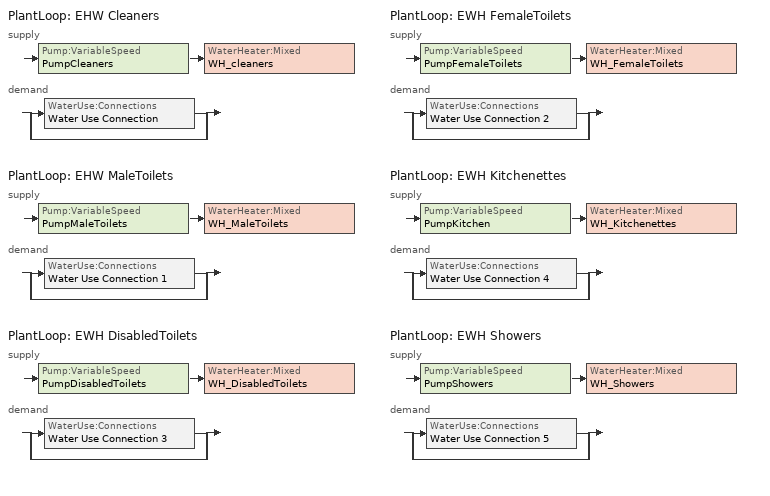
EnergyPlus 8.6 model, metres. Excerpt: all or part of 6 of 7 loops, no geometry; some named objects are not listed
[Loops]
PlantLoop 'EHW Cleaners'
 supply: Pump:VariableSpeed 'PumpCleaners' > WaterHeater:Mixed 'WH_cleaners'
 demand: split
  | WaterUse:Connections 'Water Use Connection'
  | bypass
PlantLoop 'EHW MaleToilets'
 supply: Pump:VariableSpeed 'PumpMaleToilets' > WaterHeater:Mixed 'WH_MaleToilets'
 demand: split
  | WaterUse:Connections 'Water Use Connection 1'
  | bypass
PlantLoop 'EWH DisabledToilets'
 supply: Pump:VariableSpeed 'PumpDisabledToilets' > WaterHeater:Mixed 'WH_DisabledToilets'
 demand: split
  | WaterUse:Connections 'Water Use Connection 3'
  | bypass
PlantLoop 'EWH FemaleToilets'
 supply: Pump:VariableSpeed 'PumpFemaleToilets' > WaterHeater:Mixed 'WH_FemaleToilets'
 demand: split
  | WaterUse:Connections 'Water Use Connection 2'
  | bypass
PlantLoop 'EWH Kitchenettes'
 supply: Pump:VariableSpeed 'PumpKitchen' > WaterHeater:Mixed 'WH_Kitchenettes'
 demand: split
  | WaterUse:Connections 'Water Use Connection 4'
  | bypass
PlantLoop 'EWH Showers'
 supply: Pump:VariableSpeed 'PumpShowers' > WaterHeater:Mixed 'WH_Showers'
 demand: split
  | WaterUse:Connections 'Water Use Connection 5'
  | bypass
[Sizing:Plant]
EHW Cleaners: Heating, 43, 11, NonCoincident, 1, None
EHW MaleToilets; EWH DisabledToilets; EWH FemaleToilets; EWH Kitchenettes; EWH Showers: Heating, 82, 11, NonCoincident, 1, None
[ZoneHVAC:TerminalUnit:VariableRefrigerantFlow]
VRF Zone Terminal 141: Always On Discrete 1, Node 645, Node 646, Autosize, Autosize, Autosize, Autosize, 0, 0, 0, AlwaysOff, DrawThrough, Fan:OnOff, VRF Zone Terminal Fan 143, OutdoorAir:Mixer, VRF Zone Terminal 141 OA Mixer, Coil:Cooling:DX:VariableRefrigerantFlow, VRF Zone Terminal Cooling Coil 143, Coil:Heating:DX:VariableRefrigerantFlow, VRF Zone Terminal Heating Coil 143, 30, 20, 1
VRF Zone Terminal 145: Always On Discrete 1, Node 651, Node 652, Autosize, Autosize, Autosize, Autosize, 0, 0, 0, AlwaysOff, DrawThrough, Fan:OnOff, VRF Zone Terminal Fan 147, OutdoorAir:Mixer, VRF Zone Terminal 145 OA Mixer, Coil:Cooling:DX:VariableRefrigerantFlow, VRF Zone Terminal Cooling Coil 147, Coil:Heating:DX:VariableRefrigerantFlow, VRF Zone Terminal Heating Coil 147, 30, 20, 1
VRF Zone Terminal 144: Always On Discrete 1, Node 653, Node 654, Autosize, Autosize, Autosize, Autosize, 0, 0, 0, AlwaysOff, DrawThrough, Fan:OnOff, VRF Zone Terminal Fan 146, OutdoorAir:Mixer, VRF Zone Terminal 144 OA Mixer, Coil:Cooling:DX:VariableRefrigerantFlow, VRF Zone Terminal Cooling Coil 146, Coil:Heating:DX:VariableRefrigerantFlow, VRF Zone Terminal Heating Coil 146, 30, 20, 1
VRF Zone Terminal 146: Always On Discrete 1, Node 655, Node 656, Autosize, Autosize, Autosize, Autosize, 0, 0, 0, AlwaysOff, DrawThrough, Fan:OnOff, VRF Zone Terminal Fan 148, OutdoorAir:Mixer, VRF Zone Terminal 146 OA Mixer, Coil:Cooling:DX:VariableRefrigerantFlow, VRF Zone Terminal Cooling Coil 148, Coil:Heating:DX:VariableRefrigerantFlow, VRF Zone Terminal Heating Coil 148, 30, 20, 1
VRF Zone Terminal 147: Always On Discrete 1, Node 657, Node 658, Autosize, Autosize, Autosize, Autosize, 0, 0, 0, AlwaysOff, DrawThrough, Fan:OnOff, VRF Zone Terminal Fan 149, OutdoorAir:Mixer, VRF Zone Terminal 147 OA Mixer, Coil:Cooling:DX:VariableRefrigerantFlow, VRF Zone Terminal Cooling Coil 149, Coil:Heating:DX:VariableRefrigerantFlow, VRF Zone Terminal Heating Coil 149, 30, 20, 1
VRF Zone Terminal 148: Always On Discrete 1, Node 659, Node 660, Autosize, Autosize, Autosize, Autosize, 0, 0, 0, AlwaysOff, DrawThrough, Fan:OnOff, VRF Zone Terminal Fan 150, OutdoorAir:Mixer, VRF Zone Terminal 148 OA Mixer, Coil:Cooling:DX:VariableRefrigerantFlow, VRF Zone Terminal Cooling Coil 150, Coil:Heating:DX:VariableRefrigerantFlow, VRF Zone Terminal Heating Coil 150, 30, 20, 1
VRF Zone Terminal 149: Always On Discrete 1, Node 661, Node 662, Autosize, Autosize, Autosize, Autosize, 0, 0, 0, AlwaysOff, DrawThrough, Fan:OnOff, VRF Zone Terminal Fan 151, OutdoorAir:Mixer, VRF Zone Terminal 149 OA Mixer, Coil:Cooling:DX:VariableRefrigerantFlow, VRF Zone Terminal Cooling Coil 151, Coil:Heating:DX:VariableRefrigerantFlow, VRF Zone Terminal Heating Coil 151, 30, 20, 1
VRF Zone Terminal 150: Always On Discrete 1, Node 663, Node 664, Autosize, Autosize, Autosize, Autosize, 0, 0, 0, AlwaysOff, DrawThrough, Fan:OnOff, VRF Zone Terminal Fan 152, OutdoorAir:Mixer, VRF Zone Terminal 150 OA Mixer, Coil:Cooling:DX:VariableRefrigerantFlow, VRF Zone Terminal Cooling Coil 152, Coil:Heating:DX:VariableRefrigerantFlow, VRF Zone Terminal Heating Coil 152, 30, 20, 1
VRF Zone Terminal 151: Always On Discrete 1, Node 665, Node 666, Autosize, Autosize, Autosize, Autosize, 0, 0, 0, AlwaysOff, DrawThrough, Fan:OnOff, VRF Zone Terminal Fan 153, OutdoorAir:Mixer, VRF Zone Terminal 151 OA Mixer, Coil:Cooling:DX:VariableRefrigerantFlow, VRF Zone Terminal Cooling Coil 153, Coil:Heating:DX:VariableRefrigerantFlow, VRF Zone Terminal Heating Coil 153, 30, 20, 1
VRF Zone Terminal 152: Always On Discrete 1, Node 667, Node 668, Autosize, Autosize, Autosize, Autosize, 0, 0, 0, AlwaysOff, DrawThrough, Fan:OnOff, VRF Zone Terminal Fan 154, OutdoorAir:Mixer, VRF Zone Terminal 152 OA Mixer, Coil:Cooling:DX:VariableRefrigerantFlow, VRF Zone Terminal Cooling Coil 154, Coil:Heating:DX:VariableRefrigerantFlow, VRF Zone Terminal Heating Coil 154, 30, 20, 1
VRF Zone Terminal 153: Always On Discrete 1, Node 669, Node 670, Autosize, Autosize, Autosize, Autosize, 0, 0, 0, AlwaysOff, DrawThrough, Fan:OnOff, VRF Zone Terminal Fan 155, OutdoorAir:Mixer, VRF Zone Terminal 153 OA Mixer, Coil:Cooling:DX:VariableRefrigerantFlow, VRF Zone Terminal Cooling Coil 155, Coil:Heating:DX:VariableRefrigerantFlow, VRF Zone Terminal Heating Coil 155, 30, 20, 1
VRF Zone Terminal 154: Always On Discrete 1, Node 671, Node 672, Autosize, Autosize, Autosize, Autosize, 0, 0, 0, AlwaysOff, DrawThrough, Fan:OnOff, VRF Zone Terminal Fan 156, OutdoorAir:Mixer, VRF Zone Terminal 154 OA Mixer, Coil:Cooling:DX:VariableRefrigerantFlow, VRF Zone Terminal Cooling Coil 156, Coil:Heating:DX:VariableRefrigerantFlow, VRF Zone Terminal Heating Coil 156, 30, 20, 1
602: Always On Discrete 1, Node 407, Node 408, Autosize, Autosize, Autosize, Autosize, 0, 0, 0, AlwaysOff, DrawThrough, Fan:OnOff, VRF Zone Terminal Fan 13, OutdoorAir:Mixer, 602 OA Mixer, Coil:Cooling:DX:VariableRefrigerantFlow, VRF Zone Terminal Cooling Coil 13, Coil:Heating:DX:VariableRefrigerantFlow, VRF Zone Terminal Heating Coil 13, 30, 20, 1
603: Always On Discrete 1, Node 409, Node 410, Autosize, Autosize, Autosize, Autosize, 0, 0, 0, Always On Discrete, DrawThrough, Fan:OnOff, VRF Zone Terminal Fan 14, OutdoorAir:Mixer, 603 OA Mixer, Coil:Cooling:DX:VariableRefrigerantFlow, VRF Zone Terminal Cooling Coil 14, Coil:Heating:DX:VariableRefrigerantFlow, VRF Zone Terminal Heating Coil 14, 30, 20, 1
602a: Always On Discrete 1, Node 806, Node 807, Autosize, Autosize, Autosize, Autosize, 0, 0, 0, AlwaysOff, DrawThrough, Fan:OnOff, VRF Zone Terminal Fan 183, OutdoorAir:Mixer, 602a OA Mixer, Coil:Cooling:DX:VariableRefrigerantFlow, VRF Zone Terminal Cooling Coil 183, Coil:Heating:DX:VariableRefrigerantFlow, VRF Zone Terminal Heating Coil 183, 30, 20, 1
601: Always On Discrete 1, Node 405, Node 406, Autosize, Autosize, Autosize, Autosize, 0, 0, 0, Always On Discrete, DrawThrough, Fan:OnOff, VRF Zone Terminal Fan 12, OutdoorAir:Mixer, 601 OA Mixer, Coil:Cooling:DX:VariableRefrigerantFlow, VRF Zone Terminal Cooling Coil 12, Coil:Heating:DX:VariableRefrigerantFlow, VRF Zone Terminal Heating Coil 12, 30, 20, 1
604a: Always On Discrete 1, Node 792, Node 793, Autosize, Autosize, Autosize, Autosize, 0, 0, 0, AlwaysOff, DrawThrough, Fan:OnOff, VRF Zone Terminal Fan 176, OutdoorAir:Mixer, 604a OA Mixer, Coil:Cooling:DX:VariableRefrigerantFlow, VRF Zone Terminal Cooling Coil 176, Coil:Heating:DX:VariableRefrigerantFlow, VRF Zone Terminal Heating Coil 176, 30, 20, 1
604: Always On Discrete 1, Node 403, Node 404, Autosize, Autosize, Autosize, Autosize, 0, 0, 0, AlwaysOff, DrawThrough, Fan:OnOff, VRF Zone Terminal Fan 11, OutdoorAir:Mixer, 604 OA Mixer, Coil:Cooling:DX:VariableRefrigerantFlow, VRF Zone Terminal Cooling Coil 11, Coil:Heating:DX:VariableRefrigerantFlow, VRF Zone Terminal Heating Coil 11, 30, 20, 1
605: Always On Discrete 1, Node 401, Node 402, Autosize, Autosize, Autosize, Autosize, 0, 0, 0, AlwaysOff, DrawThrough, Fan:OnOff, VRF Zone Terminal Fan 10, OutdoorAir:Mixer, 605 OA Mixer, Coil:Cooling:DX:VariableRefrigerantFlow, VRF Zone Terminal Cooling Coil 10, Coil:Heating:DX:VariableRefrigerantFlow, VRF Zone Terminal Heating Coil 10, 30, 20, 1
612a: Always On Discrete 1, Node 810, Node 811, Autosize, Autosize, Autosize, Autosize, 0, 0, 0, AlwaysOff, DrawThrough, Fan:OnOff, VRF Zone Terminal Fan 185, OutdoorAir:Mixer, 612a OA Mixer, Coil:Cooling:DX:VariableRefrigerantFlow, VRF Zone Terminal Cooling Coil 185, Coil:Heating:DX:VariableRefrigerantFlow, VRF Zone Terminal Heating Coil 185, 30, 20, 1
606: Always On Discrete 1, Node 399, Node 400, Autosize, Autosize, Autosize, Autosize, 0, 0, 0, AlwaysOff, DrawThrough, Fan:OnOff, VRF Zone Terminal Fan 9, OutdoorAir:Mixer, 606 OA Mixer, Coil:Cooling:DX:VariableRefrigerantFlow, VRF Zone Terminal Cooling Coil 9, Coil:Heating:DX:VariableRefrigerantFlow, VRF Zone Terminal Heating Coil 9, 30, 20, 1
621a 1: Always On Discrete 1, Node 286, Node 287, Autosize, Autosize, Autosize, Autosize, 0, 0, 0, AlwaysOff, DrawThrough, Fan:OnOff, VRF Zone Terminal Fan 225, OutdoorAir:Mixer, 621a 1 OA Mixer, Coil:Cooling:DX:VariableRefrigerantFlow, VRF Zone Terminal Cooling Coil 225, Coil:Heating:DX:VariableRefrigerantFlow, VRF Zone Terminal Heating Coil 225, 30, 20, 1
621a 2: Always On Discrete 1, Node 413, Node 414, Autosize, Autosize, Autosize, Autosize, 0, 0, 0, AlwaysOff, DrawThrough, Fan:OnOff, VRF Zone Terminal Fan 226, OutdoorAir:Mixer, 621a 2 OA Mixer, Coil:Cooling:DX:VariableRefrigerantFlow, VRF Zone Terminal Cooling Coil 226, Coil:Heating:DX:VariableRefrigerantFlow, VRF Zone Terminal Heating Coil 226, 30, 20, 1
607: Always On Discrete 1, Node 393, Node 394, Autosize, Autosize, Autosize, Autosize, 0, 0, 0, AlwaysOff, DrawThrough, Fan:OnOff, VRF Zone Terminal Fan 6, OutdoorAir:Mixer, 607 OA Mixer, Coil:Cooling:DX:VariableRefrigerantFlow, VRF Zone Terminal Cooling Coil 6, Coil:Heating:DX:VariableRefrigerantFlow, VRF Zone Terminal Heating Coil 6, 30, 20, 1
617a: Always On Discrete 1, Node 812, Node 813, Autosize, Autosize, Autosize, Autosize, 0, 0, 0, AlwaysOff, DrawThrough, Fan:OnOff, VRF Zone Terminal Fan 186, OutdoorAir:Mixer, 617a OA Mixer, Coil:Cooling:DX:VariableRefrigerantFlow, VRF Zone Terminal Cooling Coil 186, Coil:Heating:DX:VariableRefrigerantFlow, VRF Zone Terminal Heating Coil 186, 30, 20, 1
608: Always On Discrete 1, Node 391, Node 392, Autosize, Autosize, Autosize, Autosize, 0, 0, 0, AlwaysOff, DrawThrough, Fan:OnOff, VRF Zone Terminal Fan 5, OutdoorAir:Mixer, 608 OA Mixer, Coil:Cooling:DX:VariableRefrigerantFlow, VRF Zone Terminal Cooling Coil 5, Coil:Heating:DX:VariableRefrigerantFlow, VRF Zone Terminal Heating Coil 5, 30, 20, 1
609: Always On Discrete 1, Node 389, Node 390, Autosize, Autosize, Autosize, Autosize, 0, 0, 0, AlwaysOff, DrawThrough, Fan:OnOff, VRF Zone Terminal Fan 4, OutdoorAir:Mixer, 609 OA Mixer, Coil:Cooling:DX:VariableRefrigerantFlow, VRF Zone Terminal Cooling Coil 4, Coil:Heating:DX:VariableRefrigerantFlow, VRF Zone Terminal Heating Coil 4, 30, 20, 1
620a: Always On Discrete 1, Node 814, Node 815, Autosize, Autosize, Autosize, Autosize, 0, 0, 0, AlwaysOff, DrawThrough, Fan:OnOff, VRF Zone Terminal Fan 187, OutdoorAir:Mixer, 620a OA Mixer, Coil:Cooling:DX:VariableRefrigerantFlow, VRF Zone Terminal Cooling Coil 187, Coil:Heating:DX:VariableRefrigerantFlow, VRF Zone Terminal Heating Coil 187, 30, 20, 1
621a: Always On Discrete 1, Node 816, Node 817, Autosize, Autosize, Autosize, Autosize, 0, 0, 0, AlwaysOff, DrawThrough, Fan:OnOff, VRF Zone Terminal Fan 188, OutdoorAir:Mixer, 621a OA Mixer, Coil:Cooling:DX:VariableRefrigerantFlow, VRF Zone Terminal Cooling Coil 188, Coil:Heating:DX:VariableRefrigerantFlow, VRF Zone Terminal Heating Coil 188, 30, 20, 1
611: Always On Discrete 1, Node 381, Node 388, Autosize, Autosize, Autosize, Autosize, 0, 0, 0, AlwaysOff, DrawThrough, Fan:OnOff, VRF Zone Terminal Fan 3, OutdoorAir:Mixer, 611 OA Mixer, Coil:Cooling:DX:VariableRefrigerantFlow, VRF Zone Terminal Cooling Coil 3, Coil:Heating:DX:VariableRefrigerantFlow, VRF Zone Terminal Heating Coil 3, 30, 20, 1
VRF Zone Terminal 159: Always On Discrete 1, Node 735, Node 736, Autosize, Autosize, Autosize, Autosize, 0, 0, 0, AlwaysOff, DrawThrough, Fan:OnOff, VRF Zone Terminal Fan 166, OutdoorAir:Mixer, VRF Zone Terminal 159 OA Mixer, Coil:Cooling:DX:VariableRefrigerantFlow, VRF Zone Terminal Cooling Coil 166, Coil:Heating:DX:VariableRefrigerantFlow, VRF Zone Terminal Heating Coil 166, 30, 20, 1
VRF Zone Terminal 160: Always On Discrete 1, Node 737, Node 738, Autosize, Autosize, Autosize, Autosize, 0, 0, 0, AlwaysOff, DrawThrough, Fan:OnOff, VRF Zone Terminal Fan 167, OutdoorAir:Mixer, VRF Zone Terminal 160 OA Mixer, Coil:Cooling:DX:VariableRefrigerantFlow, VRF Zone Terminal Cooling Coil 167, Coil:Heating:DX:VariableRefrigerantFlow, VRF Zone Terminal Heating Coil 167, 30, 20, 1
VRF Zone Terminal 161: Always On Discrete 1, Node 739, Node 740, Autosize, Autosize, Autosize, Autosize, 0, 0, 0, AlwaysOff, DrawThrough, Fan:OnOff, VRF Zone Terminal Fan 168, OutdoorAir:Mixer, VRF Zone Terminal 161 OA Mixer, Coil:Cooling:DX:VariableRefrigerantFlow, VRF Zone Terminal Cooling Coil 168, Coil:Heating:DX:VariableRefrigerantFlow, VRF Zone Terminal Heating Coil 168, 30, 20, 1
VRF Zone Terminal 162: Always On Discrete 1, Node 741, Node 742, Autosize, Autosize, Autosize, Autosize, 0, 0, 0, AlwaysOff, DrawThrough, Fan:OnOff, VRF Zone Terminal Fan 169, OutdoorAir:Mixer, VRF Zone Terminal 162 OA Mixer, Coil:Cooling:DX:VariableRefrigerantFlow, VRF Zone Terminal Cooling Coil 169, Coil:Heating:DX:VariableRefrigerantFlow, VRF Zone Terminal Heating Coil 169, 30, 20, 1
VRF Zone Terminal 101: Always On Discrete 1, Node 565, Node 566, Autosize, Autosize, Autosize, Autosize, 0, 0, 0, AlwaysOff, DrawThrough, Fan:OnOff, VRF Zone Terminal Fan 103, OutdoorAir:Mixer, VRF Zone Terminal 101 OA Mixer, Coil:Cooling:DX:VariableRefrigerantFlow, VRF Zone Terminal Cooling Coil 103, Coil:Heating:DX:VariableRefrigerantFlow, VRF Zone Terminal Heating Coil 103, 30, 20, 1
VRF Zone Terminal 100: Always On Discrete 1, Node 563, Node 564, Autosize, Autosize, Autosize, Autosize, 0, 0, 0, AlwaysOff, DrawThrough, Fan:OnOff, VRF Zone Terminal Fan 102, OutdoorAir:Mixer, VRF Zone Terminal 100 OA Mixer, Coil:Cooling:DX:VariableRefrigerantFlow, VRF Zone Terminal Cooling Coil 102, Coil:Heating:DX:VariableRefrigerantFlow, VRF Zone Terminal Heating Coil 102, 30, 20, 1
VRF Zone Terminal 99: Always On Discrete 1, Node 561, Node 562, Autosize, Autosize, Autosize, Autosize, 0, 0, 0, AlwaysOff, DrawThrough, Fan:OnOff, VRF Zone Terminal Fan 101, OutdoorAir:Mixer, VRF Zone Terminal 99 OA Mixer, Coil:Cooling:DX:VariableRefrigerantFlow, VRF Zone Terminal Cooling Coil 101, Coil:Heating:DX:VariableRefrigerantFlow, VRF Zone Terminal Heating Coil 101, 30, 20, 1
VRF Zone Terminal 80: Always On Discrete 1, Node 557, Node 558, Autosize, Autosize, Autosize, Autosize, 0, 0, 0, Always On Discrete, DrawThrough, Fan:OnOff, VRF Zone Terminal Fan 82, OutdoorAir:Mixer, VRF Zone Terminal 80 OA Mixer, Coil:Cooling:DX:VariableRefrigerantFlow, VRF Zone Terminal Cooling Coil 82, Coil:Heating:DX:VariableRefrigerantFlow, VRF Zone Terminal Heating Coil 82, 30, 20, 1
VRF Zone Terminal 102: Always On Discrete 1, Node 567, Node 568, Autosize, Autosize, Autosize, Autosize, 0, 0, 0, AlwaysOff, DrawThrough, Fan:OnOff, VRF Zone Terminal Fan 104, OutdoorAir:Mixer, VRF Zone Terminal 102 OA Mixer, Coil:Cooling:DX:VariableRefrigerantFlow, VRF Zone Terminal Cooling Coil 104, Coil:Heating:DX:VariableRefrigerantFlow, VRF Zone Terminal Heating Coil 104, 30, 20, 1
VRF Zone Terminal 103: Always On Discrete 1, Node 569, Node 570, Autosize, Autosize, Autosize, Autosize, 0, 0, 0, AlwaysOff, DrawThrough, Fan:OnOff, VRF Zone Terminal Fan 105, OutdoorAir:Mixer, VRF Zone Terminal 103 OA Mixer, Coil:Cooling:DX:VariableRefrigerantFlow, VRF Zone Terminal Cooling Coil 105, Coil:Heating:DX:VariableRefrigerantFlow, VRF Zone Terminal Heating Coil 105, 30, 20, 1
VRF Zone Terminal 98: Always On Discrete 1, Node 559, Node 560, Autosize, Autosize, Autosize, Autosize, 0, 0, 0, AlwaysOff, DrawThrough, Fan:OnOff, VRF Zone Terminal Fan 100, OutdoorAir:Mixer, VRF Zone Terminal 98 OA Mixer, Coil:Cooling:DX:VariableRefrigerantFlow, VRF Zone Terminal Cooling Coil 100, Coil:Heating:DX:VariableRefrigerantFlow, VRF Zone Terminal Heating Coil 100, 30, 20, 1
VRF Zone Terminal 96: Always On Discrete 1, Node 553, Node 554, Autosize, Autosize, Autosize, Autosize, 0, 0, 0, AlwaysOff, DrawThrough, Fan:OnOff, VRF Zone Terminal Fan 98, OutdoorAir:Mixer, VRF Zone Terminal 96 OA Mixer, Coil:Cooling:DX:VariableRefrigerantFlow, VRF Zone Terminal Cooling Coil 98, Coil:Heating:DX:VariableRefrigerantFlow, VRF Zone Terminal Heating Coil 98, 30, 20, 1
VRF Zone Terminal 92: Always On Discrete 1, Node 545, Node 546, Autosize, Autosize, Autosize, Autosize, 0, 0, 0, AlwaysOff, DrawThrough, Fan:OnOff, VRF Zone Terminal Fan 94, OutdoorAir:Mixer, VRF Zone Terminal 92 OA Mixer, Coil:Cooling:DX:VariableRefrigerantFlow, VRF Zone Terminal Cooling Coil 94, Coil:Heating:DX:VariableRefrigerantFlow, VRF Zone Terminal Heating Coil 94, 30, 20, 1
VRF Zone Terminal 93: Always On Discrete 1, Node 547, Node 548, Autosize, Autosize, Autosize, Autosize, 0, 0, 0, Always On Discrete, DrawThrough, Fan:OnOff, VRF Zone Terminal Fan 95, OutdoorAir:Mixer, VRF Zone Terminal 93 OA Mixer, Coil:Cooling:DX:VariableRefrigerantFlow, VRF Zone Terminal Cooling Coil 95, Coil:Heating:DX:VariableRefrigerantFlow, VRF Zone Terminal Heating Coil 95, 30, 20, 1
VRF Zone Terminal 94: Always On Discrete 1, Node 549, Node 550, Autosize, Autosize, Autosize, Autosize, 0, 0, 0, AlwaysOff, DrawThrough, Fan:OnOff, VRF Zone Terminal Fan 96, OutdoorAir:Mixer, VRF Zone Terminal 94 OA Mixer, Coil:Cooling:DX:VariableRefrigerantFlow, VRF Zone Terminal Cooling Coil 96, Coil:Heating:DX:VariableRefrigerantFlow, VRF Zone Terminal Heating Coil 96, 30, 20, 1
AHUG01: Always On Discrete 1, Node 551, Node 552, Autosize, Autosize, Autosize, Autosize, 0, 0, 0, AlwaysOff, DrawThrough, Fan:OnOff, VRF Zone Terminal Fan 97, OutdoorAir:Mixer, AHUG01 OA Mixer, Coil:Cooling:DX:VariableRefrigerantFlow, VRF Zone Terminal Cooling Coil 97, Coil:Heating:DX:VariableRefrigerantFlow, VRF Zone Terminal Heating Coil 97, 30, 20, 1
VRF Zone Terminal 158: Always On Discrete 1, Node 689, Node 690, Autosize, Autosize, Autosize, Autosize, 0, 0, 0, AlwaysOff, DrawThrough, Fan:OnOff, VRF Zone Terminal Fan 163, OutdoorAir:Mixer, VRF Zone Terminal 158 OA Mixer, Coil:Cooling:DX:VariableRefrigerantFlow, VRF Zone Terminal Cooling Coil 163, Coil:Heating:DX:VariableRefrigerantFlow, VRF Zone Terminal Heating Coil 163, 30, 20, 1
VRF Zone Terminal 195: Always On Discrete 1, Node 520, Node 521, Autosize, Autosize, Autosize, Autosize, 0, 0, 0, AlwaysOff, DrawThrough, Fan:OnOff, VRF Zone Terminal Fan 210, OutdoorAir:Mixer, VRF Zone Terminal 195 OA Mixer, Coil:Cooling:DX:VariableRefrigerantFlow, VRF Zone Terminal Cooling Coil 210, Coil:Heating:DX:VariableRefrigerantFlow, VRF Zone Terminal Heating Coil 210, 30, 20, 1
VRF Zone Terminal 196: Always On Discrete 1, Node 522, Node 695, Autosize, Autosize, Autosize, Autosize, 0, 0, 0, AlwaysOff, DrawThrough, Fan:OnOff, VRF Zone Terminal Fan 211, OutdoorAir:Mixer, VRF Zone Terminal 196 OA Mixer, Coil:Cooling:DX:VariableRefrigerantFlow, VRF Zone Terminal Cooling Coil 211, Coil:Heating:DX:VariableRefrigerantFlow, VRF Zone Terminal Heating Coil 211, 30, 20, 1
VRF Zone Terminal 199: Always On Discrete 1, Node 712, Node 713, Autosize, Autosize, Autosize, Autosize, 0, 0, 0, AlwaysOff, DrawThrough, Fan:OnOff, VRF Zone Terminal Fan 219, OutdoorAir:Mixer, VRF Zone Terminal 199 OA Mixer, Coil:Cooling:DX:VariableRefrigerantFlow, VRF Zone Terminal Cooling Coil 219, Coil:Heating:DX:VariableRefrigerantFlow, VRF Zone Terminal Heating Coil 219, 30, 20, 1
VRF Zone Terminal 82: Always On Discrete 1, Node 525, Node 526, Autosize, Autosize, Autosize, Autosize, 0, 0, 0, Always On Discrete, DrawThrough, Fan:OnOff, VRF Zone Terminal Fan 84, OutdoorAir:Mixer, VRF Zone Terminal 82 OA Mixer, Coil:Cooling:DX:VariableRefrigerantFlow, VRF Zone Terminal Cooling Coil 84, Coil:Heating:DX:VariableRefrigerantFlow, VRF Zone Terminal Heating Coil 84, 30, 20, 1
VRF Zone Terminal 83: Always On Discrete 1, Node 527, Node 528, Autosize, Autosize, Autosize, Autosize, 0, 0, 0, AlwaysOff, DrawThrough, Fan:OnOff, VRF Zone Terminal Fan 85, OutdoorAir:Mixer, VRF Zone Terminal 83 OA Mixer, Coil:Cooling:DX:VariableRefrigerantFlow, VRF Zone Terminal Cooling Coil 85, Coil:Heating:DX:VariableRefrigerantFlow, VRF Zone Terminal Heating Coil 85, 30, 20, 1
VRF Zone Terminal 84: Always On Discrete 1, Node 529, Node 530, Autosize, Autosize, Autosize, Autosize, 0, 0, 0, Always On Discrete, DrawThrough, Fan:OnOff, VRF Zone Terminal Fan 86, OutdoorAir:Mixer, VRF Zone Terminal 84 OA Mixer, Coil:Cooling:DX:VariableRefrigerantFlow, VRF Zone Terminal Cooling Coil 86, Coil:Heating:DX:VariableRefrigerantFlow, VRF Zone Terminal Heating Coil 86, 30, 20, 1
VRF Zone Terminal 85: Always On Discrete 1, Node 531, Node 532, Autosize, Autosize, Autosize, Autosize, 0, 0, 0, AlwaysOff, DrawThrough, Fan:OnOff, VRF Zone Terminal Fan 87, OutdoorAir:Mixer, VRF Zone Terminal 85 OA Mixer, Coil:Cooling:DX:VariableRefrigerantFlow, VRF Zone Terminal Cooling Coil 87, Coil:Heating:DX:VariableRefrigerantFlow, VRF Zone Terminal Heating Coil 87, 30, 20, 1
VRF Zone Terminal 86: Always On Discrete 1, Node 533, Node 534, Autosize, Autosize, Autosize, Autosize, 0, 0, 0, AlwaysOff, DrawThrough, Fan:OnOff, VRF Zone Terminal Fan 88, OutdoorAir:Mixer, VRF Zone Terminal 86 OA Mixer, Coil:Cooling:DX:VariableRefrigerantFlow, VRF Zone Terminal Cooling Coil 88, Coil:Heating:DX:VariableRefrigerantFlow, VRF Zone Terminal Heating Coil 88, 30, 20, 1
VRF Zone Terminal 87: Always On Discrete 1, Node 535, Node 536, Autosize, Autosize, Autosize, Autosize, 0, 0, 0, AlwaysOff, DrawThrough, Fan:OnOff, VRF Zone Terminal Fan 89, OutdoorAir:Mixer, VRF Zone Terminal 87 OA Mixer, Coil:Cooling:DX:VariableRefrigerantFlow, VRF Zone Terminal Cooling Coil 89, Coil:Heating:DX:VariableRefrigerantFlow, VRF Zone Terminal Heating Coil 89, 30, 20, 1
VRF Zone Terminal 88: Always On Discrete 1, Node 537, Node 538, Autosize, Autosize, Autosize, Autosize, 0, 0, 0, AlwaysOff, DrawThrough, Fan:OnOff, VRF Zone Terminal Fan 90, OutdoorAir:Mixer, VRF Zone Terminal 88 OA Mixer, Coil:Cooling:DX:VariableRefrigerantFlow, VRF Zone Terminal Cooling Coil 90, Coil:Heating:DX:VariableRefrigerantFlow, VRF Zone Terminal Heating Coil 90, 30, 20, 1
VRF Zone Terminal 81: Always On Discrete 1, Node 523, Node 524, Autosize, Autosize, Autosize, Autosize, 0, 0, 0, AlwaysOff, DrawThrough, Fan:OnOff, VRF Zone Terminal Fan 83, OutdoorAir:Mixer, VRF Zone Terminal 81 OA Mixer, Coil:Cooling:DX:VariableRefrigerantFlow, VRF Zone Terminal Cooling Coil 83, Coil:Heating:DX:VariableRefrigerantFlow, VRF Zone Terminal Heating Coil 83, 30, 20, 1
VRF Zone Terminal 155: Always On Discrete 1, Node 260, Node 261, Autosize, Autosize, Autosize, Autosize, 0, 0, 0, AlwaysOff, DrawThrough, Fan:OnOff, VRF Zone Terminal Fan 157, OutdoorAir:Mixer, VRF Zone Terminal 155 OA Mixer, Coil:Cooling:DX:VariableRefrigerantFlow, VRF Zone Terminal Cooling Coil 157, Coil:Heating:DX:VariableRefrigerantFlow, VRF Zone Terminal Heating Coil 157, 30, 20, 1
VRF Zone Terminal 156: Always On Discrete 1, Node 677, Node 678, Autosize, Autosize, Autosize, Autosize, 0, 0, 0, AlwaysOff, DrawThrough, Fan:OnOff, VRF Zone Terminal Fan 158, OutdoorAir:Mixer, VRF Zone Terminal 156 OA Mixer, Coil:Cooling:DX:VariableRefrigerantFlow, VRF Zone Terminal Cooling Coil 158, Coil:Heating:DX:VariableRefrigerantFlow, VRF Zone Terminal Heating Coil 158, 30, 20, 1
VRF Zone Terminal 157: Always On Discrete 1, Node 679, Node 680, Autosize, Autosize, Autosize, Autosize, 0, 0, 0, AlwaysOff, DrawThrough, Fan:OnOff, VRF Zone Terminal Fan 159, OutdoorAir:Mixer, VRF Zone Terminal 157 OA Mixer, Coil:Cooling:DX:VariableRefrigerantFlow, VRF Zone Terminal Cooling Coil 159, Coil:Heating:DX:VariableRefrigerantFlow, VRF Zone Terminal Heating Coil 159, 30, 20, 1
ACG01(overdoorheater): Always On Discrete 1, Node 681, Node 682, Autosize, Autosize, Autosize, Autosize, 0, 0, 0, AlwaysOff, DrawThrough, Fan:OnOff, VRF Zone Terminal Fan 160, OutdoorAir:Mixer, ACG01(overdoorheater) OA Mixer, Coil:Cooling:DX:VariableRefrigerantFlow, VRF Zone Terminal Cooling Coil 160, Coil:Heating:DX:VariableRefrigerantFlow, VRF Zone Terminal Heating Coil 160, 30, 20, 1
B04: Always On Discrete 1, Node 599, Node 600, Autosize, Autosize, Autosize, Autosize, 0, 0, 0, AlwaysOff, DrawThrough, Fan:OnOff, VRF Zone Terminal Fan 120, OutdoorAir:Mixer, B04 OA Mixer, Coil:Cooling:DX:VariableRefrigerantFlow, VRF Zone Terminal Cooling Coil 120, Coil:Heating:DX:VariableRefrigerantFlow, VRF Zone Terminal Heating Coil 120, 30, 20, 1
B03b: Always On Discrete 1, Node 595, Node 596, Autosize, Autosize, Autosize, Autosize, 0, 0, 0, AlwaysOff, DrawThrough, Fan:OnOff, VRF Zone Terminal Fan 118, OutdoorAir:Mixer, B03b OA Mixer, Coil:Cooling:DX:VariableRefrigerantFlow, VRF Zone Terminal Cooling Coil 118, Coil:Heating:DX:VariableRefrigerantFlow, VRF Zone Terminal Heating Coil 118, 30, 20, 1
B03a: Always On Discrete 1, Node 593, Node 594, Autosize, Autosize, Autosize, Autosize, 0, 0, 0, AlwaysOff, DrawThrough, Fan:OnOff, VRF Zone Terminal Fan 117, OutdoorAir:Mixer, B03a OA Mixer, Coil:Cooling:DX:VariableRefrigerantFlow, VRF Zone Terminal Cooling Coil 117, Coil:Heating:DX:VariableRefrigerantFlow, VRF Zone Terminal Heating Coil 117, 30, 20, 1
B02: Always On Discrete 1, Node 597, Node 598, Autosize, Autosize, Autosize, Autosize, 0, 0, 0, AlwaysOff, DrawThrough, Fan:OnOff, VRF Zone Terminal Fan 119, OutdoorAir:Mixer, B02 OA Mixer, Coil:Cooling:DX:VariableRefrigerantFlow, VRF Zone Terminal Cooling Coil 119, Coil:Heating:DX:VariableRefrigerantFlow, VRF Zone Terminal Heating Coil 119, 30, 20, 1
B01: Always On Discrete 1, Node 591, Node 592, Autosize, Autosize, Autosize, Autosize, 0, 0, 0, AlwaysOff, DrawThrough, Fan:OnOff, VRF Zone Terminal Fan 116, OutdoorAir:Mixer, B01 OA Mixer, Coil:Cooling:DX:VariableRefrigerantFlow, VRF Zone Terminal Cooling Coil 116, Coil:Heating:DX:VariableRefrigerantFlow, VRF Zone Terminal Heating Coil 116, 30, 20, 1
AHUB01: Always On Discrete 1, Node 687, Node 688, Autosize, Autosize, Autosize, Autosize, Autosize, Autosize, Autosize, AlwaysOff, DrawThrough, Fan:OnOff, VRF Zone Terminal Fan 162, OutdoorAir:Mixer, AHUB01 OA Mixer, Coil:Cooling:DX:VariableRefrigerantFlow, VRF Zone Terminal Cooling Coil 162, Coil:Heating:DX:VariableRefrigerantFlow, VRF Zone Terminal Heating Coil 162, 30, 20, 1
VRF Zone Terminal 113: Always On Discrete 1, Node 589, Node 590, Autosize, Autosize, Autosize, Autosize, 0, 0, 0, AlwaysOff, DrawThrough, Fan:OnOff, VRF Zone Terminal Fan 115, OutdoorAir:Mixer, VRF Zone Terminal 113 OA Mixer, Coil:Cooling:DX:VariableRefrigerantFlow, VRF Zone Terminal Cooling Coil 115, Coil:Heating:DX:VariableRefrigerantFlow, VRF Zone Terminal Heating Coil 115, 30, 20, 1
AHUB03: Always On Discrete 1, Node 685, Node 686, Autosize, Autosize, Autosize, Autosize, Autosize, Autosize, Autosize, AlwaysOff, DrawThrough, Fan:OnOff, VRF Zone Terminal Fan 161, OutdoorAir:Mixer, AHUB03 OA Mixer, Coil:Cooling:DX:VariableRefrigerantFlow, VRF Zone Terminal Cooling Coil 161, Coil:Heating:DX:VariableRefrigerantFlow, VRF Zone Terminal Heating Coil 161, 30, 20, 1
B06a: Always On Discrete 1, Node 587, Node 588, Autosize, Autosize, Autosize, Autosize, 0, 0, 0, AlwaysOff, DrawThrough, Fan:OnOff, VRF Zone Terminal Fan 114, OutdoorAir:Mixer, B06a OA Mixer, Coil:Cooling:DX:VariableRefrigerantFlow, VRF Zone Terminal Cooling Coil 114, Coil:Heating:DX:VariableRefrigerantFlow, VRF Zone Terminal Heating Coil 114, 30, 20, 1
B06b: Always On Discrete 1, Node 585, Node 586, Autosize, Autosize, Autosize, Autosize, 0, 0, 0, AlwaysOff, DrawThrough, Fan:OnOff, VRF Zone Terminal Fan 113, OutdoorAir:Mixer, B06b OA Mixer, Coil:Cooling:DX:VariableRefrigerantFlow, VRF Zone Terminal Cooling Coil 113, Coil:Heating:DX:VariableRefrigerantFlow, VRF Zone Terminal Heating Coil 113, 30, 20, 1
B12: Always On Discrete 1, Node 268, Node 269, Autosize, Autosize, Autosize, Autosize, 0, 0, 0, AlwaysOff, DrawThrough, Fan:OnOff, VRF Zone Terminal Fan 208, OutdoorAir:Mixer, B12 OA Mixer, Coil:Cooling:DX:VariableRefrigerantFlow, VRF Zone Terminal Cooling Coil 208, Coil:Heating:DX:VariableRefrigerantFlow, VRF Zone Terminal Heating Coil 208, 30, 20, 1
B13: Always On Discrete 1, Node 373, Node 519, Autosize, Autosize, Autosize, Autosize, 0, 0, 0, AlwaysOff, DrawThrough, Fan:OnOff, VRF Zone Terminal Fan 209, OutdoorAir:Mixer, B13 OA Mixer, Coil:Cooling:DX:VariableRefrigerantFlow, VRF Zone Terminal Cooling Coil 209, Coil:Heating:DX:VariableRefrigerantFlow, VRF Zone Terminal Heating Coil 209, 30, 20, 1
B07: Always On Discrete 1, Node 579, Node 580, Autosize, Autosize, Autosize, Autosize, 0, 0, 0, AlwaysOff, DrawThrough, Fan:OnOff, VRF Zone Terminal Fan 110, OutdoorAir:Mixer, B07 OA Mixer, Coil:Cooling:DX:VariableRefrigerantFlow, VRF Zone Terminal Cooling Coil 110, Coil:Heating:DX:VariableRefrigerantFlow, VRF Zone Terminal Heating Coil 110, 30, 20, 1
B08: Always On Discrete 1, Node 577, Node 578, Autosize, Autosize, Autosize, Autosize, 0, 0, 0, AlwaysOff, DrawThrough, Fan:OnOff, VRF Zone Terminal Fan 109, OutdoorAir:Mixer, B08 OA Mixer, Coil:Cooling:DX:VariableRefrigerantFlow, VRF Zone Terminal Cooling Coil 109, Coil:Heating:DX:VariableRefrigerantFlow, VRF Zone Terminal Heating Coil 109, 30, 20, 1
B09: Always On Discrete 1, Node 575, Node 576, Autosize, Autosize, Autosize, Autosize, 0, 0, 0, AlwaysOff, DrawThrough, Fan:OnOff, VRF Zone Terminal Fan 108, OutdoorAir:Mixer, B09 OA Mixer, Coil:Cooling:DX:VariableRefrigerantFlow, VRF Zone Terminal Cooling Coil 108, Coil:Heating:DX:VariableRefrigerantFlow, VRF Zone Terminal Heating Coil 108, 30, 20, 1
B10: Always On Discrete 1, Node 571, Node 572, Autosize, Autosize, Autosize, Autosize, 0, 0, 0, AlwaysOff, DrawThrough, Fan:OnOff, VRF Zone Terminal Fan 106, OutdoorAir:Mixer, B10 OA Mixer, Coil:Cooling:DX:VariableRefrigerantFlow, VRF Zone Terminal Cooling Coil 106, Coil:Heating:DX:VariableRefrigerantFlow, VRF Zone Terminal Heating Coil 106, 30, 20, 1
B11: Always On Discrete 1, Node 573, Node 574, Autosize, Autosize, Autosize, Autosize, 0, 0, 0, AlwaysOff, DrawThrough, Fan:OnOff, VRF Zone Terminal Fan 107, OutdoorAir:Mixer, B11 OA Mixer, Coil:Cooling:DX:VariableRefrigerantFlow, VRF Zone Terminal Cooling Coil 107, Coil:Heating:DX:VariableRefrigerantFlow, VRF Zone Terminal Heating Coil 107, 30, 20, 1
[Fan:OnOff]
VRF Zone Terminal Fan 205: Always On Discrete, 0.6, 300, Autosize, 0.8, 1, FCU107 1 Heating Coil Outlet Node, Node 263, Fan On Off Power Curve 19, Fan On Off Efficiency Curve 6, General
VRF Zone Terminal Fan 207: Always On Discrete, 0.6, 300, Autosize, 0.8, 1, FCU107 3 Heating Coil Outlet Node, Node 267, Fan On Off Power Curve 19, Fan On Off Efficiency Curve 6, General
VRF Zone Terminal Fan 206: Always On Discrete, 0.6, 300, Autosize, 0.8, 1, FCU107 2 Heating Coil Outlet Node, Node 265, Fan On Off Power Curve 19, Fan On Off Efficiency Curve 6, General
VRF Zone Terminal Fan 172: Always On Discrete, 0.6, 300, Autosize, 0.8, 1, VRF Zone Terminal 164 Heating Coil Outlet Node, Node 785, Fan On Off Power Curve 19, Fan On Off Efficiency Curve 6, General
VRF Zone Terminal Fan 79: Always On Discrete, 0.6, 300, Autosize, 0.8, 1, VRF Zone Terminal 77 Heating Coil Outlet Node, Node 518, Fan On Off Power Curve 19, Fan On Off Efficiency Curve 6, General
VRF Zone Terminal Fan 78: Always On Discrete, 0.6, 300, Autosize, 0.8, 1, VRF Zone Terminal 76 Heating Coil Outlet Node, Node 516, Fan On Off Power Curve 19, Fan On Off Efficiency Curve 6, General
VRF Zone Terminal Fan 77: Always On Discrete, 0.6, 300, Autosize, 0.8, 1, VRF Zone Terminal 75 Heating Coil Outlet Node, Node 514, Fan On Off Power Curve 19, Fan On Off Efficiency Curve 6, General
VRF Zone Terminal Fan 76: Always On Discrete, 0.6, 300, Autosize, 0.8, 1, VRF Zone Terminal 74 Heating Coil Outlet Node, Node 512, Fan On Off Power Curve 19, Fan On Off Efficiency Curve 6, General
VRF Zone Terminal Fan 173: Always On Discrete, 0.6, 300, Autosize, 0.8, 1, FCU108 Heating Coil Outlet Node, Node 787, Fan On Off Power Curve 19, Fan On Off Efficiency Curve 6, General
VRF Zone Terminal Fan 174: Always On Discrete, 0.6, 300, Autosize, 0.8, 1, FCU107 Heating Coil Outlet Node, Node 789, Fan On Off Power Curve 19, Fan On Off Efficiency Curve 6, General
VRF Zone Terminal Fan 75: Always On Discrete, 0.6, 300, Autosize, 0.8, 1, VRF Zone Terminal 73 Heating Coil Outlet Node, Node 510, Fan On Off Power Curve 19, Fan On Off Efficiency Curve 6, General
VRF Zone Terminal Fan 74: Always On Discrete, 0.6, 300, Autosize, 0.8, 1, VRF Zone Terminal 72 Heating Coil Outlet Node, Node 508, Fan On Off Power Curve 19, Fan On Off Efficiency Curve 6, General
VRF Zone Terminal Fan 70: Always On Discrete, 0.6, 300, Autosize, 0.8, 1, VRF Zone Terminal 68 Heating Coil Outlet Node, Node 500, Fan On Off Power Curve 19, Fan On Off Efficiency Curve 6, General
VRF Zone Terminal Fan 71: Always On Discrete, 0.6, 300, Autosize, 0.8, 1, VRF Zone Terminal 69 Heating Coil Outlet Node, Node 502, Fan On Off Power Curve 19, Fan On Off Efficiency Curve 6, General
VRF Zone Terminal Fan 72: Always On Discrete, 0.6, 300, Autosize, 0.8, 1, VRF Zone Terminal 70 Heating Coil Outlet Node, Node 504, Fan On Off Power Curve 19, Fan On Off Efficiency Curve 6, General
VRF Zone Terminal Fan 73: Always On Discrete, 0.6, 300, Autosize, 0.8, 1, VRF Zone Terminal 71 Heating Coil Outlet Node, Node 506, Fan On Off Power Curve 19, Fan On Off Efficiency Curve 6, General
VRF Zone Terminal Fan 220: Always On Discrete, 0.6, 300, Autosize, 0.8, 1, FCU107 4 Heating Coil Outlet Node, Node 717, Fan On Off Power Curve 19, Fan On Off Efficiency Curve 6, General
VRF Zone Terminal Fan 221: Always On Discrete, 0.6, 300, Autosize, 0.8, 1, FCU107 5 Heating Coil Outlet Node, Node 719, Fan On Off Power Curve 19, Fan On Off Efficiency Curve 6, General
VRF Zone Terminal Fan 65: Always On Discrete, 0.6, 300, Autosize, 0.8, 1, VRF Zone Terminal 63 Heating Coil Outlet Node, Node 490, Fan On Off Power Curve 19, Fan On Off Efficiency Curve 6, General
[Pump:VariableSpeed]
PumpCleaners: Node 313, Node 379, Autosize, 30000, Autosize, 1, 0, 0, 1, 0, 0, 0, Continuous
PumpMaleToilets: Node 321, Node 325, Autosize, 30000, Autosize, 1, 0, 0, 1, 0, 0, 0, Continuous
PumpDisabledToilets: Node 360, Node 782, Autosize, 30000, Autosize, 1, 0, 0, 1, 0, 0, 0, Continuous
PumpFemaleToilets: Node 327, Node 324, Autosize, 3000, Autosize, 1, 0, 0, 1, 0, 0, 0, Continuous
PumpKitchen: Node 352, Node 351, Autosize, 30000, Autosize, 1, 0, 0, 1, 0, 0, 0, Continuous
PumpShowers: Node 366, Node 378, Autosize, 30000, Autosize, 1, 0, 0, 1, 0, 0, 0, Continuous
[WaterHeater:Mixed]
WH_cleaners: 0.07, WaterHeater_SPT, 2, 82.22, Cycle, 15400, 0, 0, 0, Electricity, 0.8, , 20, Electricity, 0.8, 0, Electricity, 0, Zone, , Thermal Zone: 210 Disabled WC, , 6, 1, 6, 1, , , , Node 346, Node 347, 1, , , 1, Autosize, Autosize, 1.5
WH_MaleToilets: 0.12, WaterHeater_SPT, 2, 82.22, Cycle, 24000, , 0, 0, Electricity, 0.8, , 20, Electricity, 0.8, 0, Electricity, 0, Zone, , Thermal Zone: 210 Disabled WC, , 6, 1, 6, 1, , , , Node 357, Node 358, 1, , , 1, Autosize, Autosize, 1.5
WH_DisabledToilets: 0.09, WaterHeater_SPT, 2, 82.22, Cycle, 19800, , 0, 0, Electricity, 0.8, , 20, Electricity, 0.8, 0, Electricity, 0, Zone, , Thermal Zone: 294 Circulation, , 6, 1, 6, 1, , , , Node 362, Node 383, 1, , , 1, Autosize, Autosize, 1.5
WH_FemaleToilets: 0.12, WaterHeater_SPT, 2, 82.22, Cycle, 19800, , 0, 0, Electricity, 0.8, , 20, Electricity, 0.8, 0, Electricity, 0, Zone, , Thermal Zone: 424 Disabled WC, , 6, 1, 6, 1, , , , Node 337, Node 345, 1, , , 1, Autosize, Autosize, 1.5
WH_Kitchenettes: 0.1, WaterHeater_SPT, 2, 82.22, Cycle, 22000, , 0, 0, Electricity, 0.8, , 20, Electricity, 0.8, 0, Electricity, 0, Zone, , Thermal Zone: 306 Kitchen, , 6, 1, 6, 1, , , , Node 354, Node 382, 1, , , 1, Autosize, Autosize, 1.5
WH_Showers: 0.08, WaterHeater_SPT, 2, 82.22, Cycle, 68000, , 0, 0, Electricity, 0.8, , 20, Electricity, 0.8, 0, Electricity, 0, Zone, , Thermal Zone: 610 Disabled WC, , 6, 1, 6, 1, , , , Node 387, Node 368, 1, , , 1, Autosize, Autosize, 1.5
[PlantLoop]
EHW Cleaners: Water, , EHW Cleaners Operation Schemes, Node 314, 60, 0, Autosize, 0, Autocalculate, Node 313, Node 314, EHW Cleaners Supply Branches, EHW Cleaners Supply Connector List, Node 316, Node 317, EHW Cleaners Demand Branches, EHW Cleaners Demand Connector List, Optimal
EHW MaleToilets: Water, , EHW MaleToilets Operation Schemes, Node 336, 100, 0, Autosize, 0, Autocalculate, Node 321, Node 336, EHW MaleToilets Supply Branches, EHW MaleToilets Supply Connector List, Node 338, Node 339, EHW MaleToilets Demand Branches, EHW MaleToilets Demand Connector List, Optimal
EWH DisabledToilets: Water, , EWH DisabledToilets Operation Schemes, Node 361, 100, 0, Autosize, 0, Autocalculate, Node 360, Node 361, EWH DisabledToilets Supply Branches, EWH DisabledToilets Supply Connector List, Node 363, Node 364, EWH DisabledToilets Demand Branches, EWH DisabledToilets Demand Connector List, Optimal
EWH FemaleToilets: Water, , EWH FemaleToilets Operation Schemes, Node 328, 100, 0, Autosize, 0, Autocalculate, Node 327, Node 328, EWH FemaleToilets Supply Branches, EWH FemaleToilets Supply Connector List, Node 342, Node 343, EWH FemaleToilets Demand Branches, EWH FemaleToilets Demand Connector List, Optimal
EWH Kitchenettes: Water, , EWH Kitchenettes Operation Schemes, Node 353, 100, 0, Autosize, 0, Autocalculate, Node 352, Node 353, EWH Kitchenettes Supply Branches, EWH Kitchenettes Supply Connector List, Node 355, Node 356, EWH Kitchenettes Demand Branches, EWH Kitchenettes Demand Connector List, Optimal
EWH Showers: Water, , EWH Showers Operation Schemes, Node 367, 100, 0, Autosize, 0, Autocalculate, Node 366, Node 367, EWH Showers Supply Branches, EWH Showers Supply Connector List, Node 369, Node 370, EWH Showers Demand Branches, EWH Showers Demand Connector List, Optimal
[PlantEquipmentList]
EHW Cleaners Heating Equipment List: WaterHeater:Mixed, WH_cleaners
EHW MaleToilets Heating Equipment List: WaterHeater:Mixed, WH_MaleToilets
EWH DisabledToilets Heating Equipment List: WaterHeater:Mixed, WH_DisabledToilets
EWH FemaleToilets Heating Equipment List: WaterHeater:Mixed, WH_FemaleToilets
EWH Kitchenettes Heating Equipment List: WaterHeater:Mixed, WH_Kitchenettes
EWH Showers Heating Equipment List: WaterHeater:Mixed, WH_Showers
[PlantEquipmentOperation:HeatingLoad]
EHW Cleaners Heating Operation Scheme: 0, 1e+09, EHW Cleaners Heating Equipment List
EHW MaleToilets Heating Operation Scheme: 0, 1e+09, EHW MaleToilets Heating Equipment List
EWH DisabledToilets Heating Operation Scheme: 0, 1e+09, EWH DisabledToilets Heating Equipment List
EWH FemaleToilets Heating Operation Scheme: 0, 1e+09, EWH FemaleToilets Heating Equipment List
EWH Kitchenettes Heating Operation Scheme: 0, 1e+09, EWH Kitchenettes Heating Equipment List
EWH Showers Heating Operation Scheme: 0, 1e+09, EWH Showers Heating Equipment List
[PlantEquipmentOperationSchemes]
EHW Cleaners Operation Schemes: PlantEquipmentOperation:HeatingLoad, EHW Cleaners Heating Operation Scheme, Always On Discrete
EHW MaleToilets Operation Schemes: PlantEquipmentOperation:HeatingLoad, EHW MaleToilets Heating Operation Scheme, Always On Discrete
EWH DisabledToilets Operation Schemes: PlantEquipmentOperation:HeatingLoad, EWH DisabledToilets Heating Operation Scheme, Always On Discrete
EWH FemaleToilets Operation Schemes: PlantEquipmentOperation:HeatingLoad, EWH FemaleToilets Heating Operation Scheme, Always On Discrete
EWH Kitchenettes Operation Schemes: PlantEquipmentOperation:HeatingLoad, EWH Kitchenettes Heating Operation Scheme, Always On Discrete
EWH Showers Operation Schemes: PlantEquipmentOperation:HeatingLoad, EWH Showers Heating Operation Scheme, Always On Discrete
[SetpointManager:Scheduled]
Scheduled Deck Temp: Temperature, WaterHeater_SPT, Node 314
Scheduled Deck Temp 1: Temperature, WaterHeater_SPT, Node 336
Scheduled Deck Temp 5: Temperature, WaterHeater_SPT, Node 361
Scheduled Deck Temp 2: Temperature, WaterHeater_SPT, Node 328
Scheduled Deck Temp 4: Temperature, WaterHeater_SPT, Node 353
Scheduled Deck Temp 3: Temperature, WaterHeater_SPT, Node 367
[WaterUse:Equipment]
Fixture_Cleaners: General, 1.50802e-05, HWSchedule_Cleaner, , , , Thermal Zone: 210 Disabled WC
Fixture_MaleToilets: General, 4.50856e-05, HWSchedule_Toilets, , , , Thermal Zone: 213 Male WC
Fixture_DisabledToilets: General, 5.62163e-05, HWSchedule_Toilets, , , , Thermal Zone: 210 Disabled WC
Fixture_FemaleToilets: General, 4.79586e-05, HWSchedule_Toilets, , , , Thermal Zone: 421 Female WC
Fixture_Kitchenettes: General, 0.000227281, HWSchedule_Kitchenettes, , , , Thermal Zone: 511 Kitchen
Fixture_Showers: General, 0.00023997, HWSchedule_Showers, , , , Thermal Zone: 609 Shower
[WaterUse:Connections]
Water Use Connection: Node 335, Node 318, , , , , , , , Fixture_Cleaners
Water Use Connection 1: Node 340, Node 341, , , , , , , , Fixture_MaleToilets
Water Use Connection 3: Node 365, Node 384, , , , , , , , Fixture_DisabledToilets
Water Use Connection 2: Node 344, Node 348, , , , , , , , Fixture_FemaleToilets
Water Use Connection 4: Node 359, Node 385, , , , , , , , Fixture_Kitchenettes
Water Use Connection 5: Node 371, Node 386, , , , , , , , Fixture_Showers
[Schedule:Compact]
WaterHeater_SPT: Temperature, Through: 12/31, For: Weekdays WinterDesignDay SummerDesignDay, Until: 00:30, 0, Until: 01:00, 0, Until: 01:30, 0, Until: 02:00, 0, Until: 02:30, 0, Until: 03:00, 0, Until: 03:30, 0, Until: 04:00, 0, Until: 04:30, 0, Until: 05:00, 0, Until: 05:30, 0, Until: 06:00, 0, Until: 06:30, 0, Until: 07:00, 0.95, Until: 07:30, 0.95, Until: 08:00, 0.95, Until: 08:30, 0.95, Until: 09:00, 0.95, Until: 09:30, 0.95, Until: 10:00, 0.95, Until: 10:30, 0.95, Until: 11:00, 0.95, Until: 11:30, 0.95, Until: 12:00, 0.95, Until: 12:30, 0.95, Until: 13:00, 0.95, Until: 13:30, 0.95, Until: 14:00, 0.95, Until: 14:30, 0.95, Until: 15:00, 0.95, Until: 15:30, 0.95, Until: 16:00, 0.95, Until: 16:30, 0.95, Until: 17:00, 0.95, Until: 17:30, 0.95, Until: 18:00, 0.95, Until: 18:30, 0.95, Until: 19:00, 0.95, Until: 19:30, 0.95, Until: 20:00, 0, Until: 20:30, 0, Until: 21:00, 0, Until: 21:30, 0, Until: 22:00, 0, Until: 22:30, 0, Until: 23:00, 0, Until: 23:30, 0, Until: 24:00, 0, For: Weekends Holiday, Until: 00:30, 0, Until: 01:00, 0, Until: 01:30, 0, Until: 02:00, 0, Until: 02:30, 0, Until: 03:00, 0, Until: 03:30, 0, Until: 04:00, 0, Until: 04:30, 0, Until: 05:00, 0, Until: 05:30, 0, Until: 06:00, 0, Until: 06:30, 0, Until: 07:00, 0.95, Until: 07:30, 0.95, Until: 08:00, 0.95, Until: 08:30, 0.95, Until: 09:00, 0.95, Until: 09:30, 0.95, Until: 10:00, 0.95, Until: 10:30, 0.95, Until: 11:00, 0.95, Until: 11:30, 0.95, Until: 12:00, 0.95, Until: 12:30, 0.95, Until: 13:00, 0.95, Until: 13:30, 0.95, Until: 14:00, 0.95, Until: 14:30, 0.95, Until: 15:00, 0.95, Until: 15:30, 0.95, Until: 16:00, 0.95, Until: 16:30, 0.95, Until: 17:00, 0.95, Until: 17:30, 0.95, Until: 18:00, 0.95, Until: 18:30, 0.95, Until: 19:00, 0.95, Until: 19:30, 0.95, Until: 20:00, 0, Until: 20:30, 0, Until: 21:00, 0, Until: 21:30, 0, Until: 22:00, 0, Until: 22:30, 0, Until: 23:00, 0, Until: 23:30, 0, Until: 24:00, 0
HWSchedule_Cleaner: Fraction, Through: 12/31, For: Weekdays WinterDesignDay SummerDesignDay, Until: 00:30, 0, Until: 01:00, 0, Until: 01:30, 0, Until: 02:00, 0, Until: 02:30, 0, Until: 03:00, 0, Until: 03:30, 0, Until: 04:00, 0, Until: 04:30, 0, Until: 05:00, 0, Until: 05:30, 0, Until: 06:00, 0.154467, Until: 06:30, 0.308935, Until: 07:00, 0.308935, Until: 07:30, 0.308935, Until: 08:00, 0.308935, Until: 08:30, 0.308935, Until: 09:00, 0.308935, Until: 09:30, 0.308935, Until: 10:00, 0.154467, Until: 10:30, 0.154467, Until: 11:00, 0, Until: 11:30, 0, Until: 12:00, 0, Until: 12:30, 0, Until: 13:00, 0, Until: 13:30, 0, Until: 14:00, 0, Until: 14:30, 0, Until: 15:00, 0, Until: 15:30, 0, Until: 16:00, 0, Until: 16:30, 0, Until: 17:00, 0, Until: 17:30, 0, Until: 18:00, 0, Until: 18:30, 0, Until: 19:00, 0, Until: 19:30, 0, Until: 20:00, 0, Until: 20:30, 0, Until: 21:00, 0, Until: 21:30, 0, Until: 22:00, 0, Until: 22:30, 0, Until: 23:00, 0, Until: 23:30, 0, Until: 24:00, 0, For: Weekends Holiday, Until: 00:30, 0, Until: 01:00, 0, Until: 01:30, 0, Until: 02:00, 0, Until: 02:30, 0, Until: 03:00, 0, Until: 03:30, 0, Until: 04:00, 0, Until: 04:30, 0, Until: 05:00, 0, Until: 05:30, 0, Until: 06:00, 0.0514891, Until: 06:30, 0.102978, Until: 07:00, 0.102978, Until: 07:30, 0.102978, Until: 08:00, 0.102978, Until: 08:30, 0.102978, Until: 09:00, 0.102978, Until: 09:30, 0.102978, Until: 10:00, 0.0514891, Until: 10:30, 0.0514891, Until: 11:00, 0, Until: 11:30, 0, Until: 12:00, 0, Until: 12:30, 0, Until: 13:00, 0, Until: 13:30, 0, Until: 14:00, 0, Until: 14:30, 0, Until: 15:00, 0, Until: 15:30, 0, Until: 16:00, 0, Until: 16:30, 0, Until: 17:00, 0, Until: 17:30, 0, Until: 18:00, 0, Until: 18:30, 0, Until: 19:00, 0, Until: 19:30, 0, Until: 20:00, 0, Until: 20:30, 0, Until: 21:00, 0, Until: 21:30, 0, Until: 22:00, 0, Until: 22:30, 0, Until: 23:00, 0, Until: 23:30, 0, Until: 24:00, 0
HWSchedule_Kitchenettes: Fraction, Through: 12/31, For: Weekdays WinterDesignDay SummerDesignDay, Until: 00:30, 0, Until: 01:00, 0, Until: 01:30, 0, Until: 02:00, 0, Until: 02:30, 0, Until: 03:00, 0, Until: 03:30, 0, Until: 04:00, 0, Until: 04:30, 0, Until: 05:00, 0, Until: 05:30, 0, Until: 06:00, 0, Until: 06:30, 0.142196, Until: 07:00, 0.142196, Until: 07:30, 0.142196, Until: 08:00, 0.142196, Until: 08:30, 0.284393, Until: 09:00, 0.284393, Until: 09:30, 0.426589, Until: 10:00, 0.426589, Until: 10:30, 0.819139, Until: 11:00, 0.819139, Until: 11:30, 0.819139, Until: 12:00, 0.819139, Until: 12:30, 0.819139, Until: 13:00, 0.819139, Until: 13:30, 0.819139, Until: 14:00, 0.819139, Until: 14:30, 0.819139, Until: 15:00, 0.819139, Until: 15:30, 0.819139, Until: 16:00, 0.819139, Until: 16:30, 0.819139, Until: 17:00, 0.819139, Until: 17:30, 0.819139, Until: 18:00, 0.819139, Until: 18:30, 0.426589, Until: 19:00, 0.426589, Until: 19:30, 0.426589, Until: 20:00, 0.426589, Until: 20:30, 0.142196, Until: 21:00, 0.142196, Until: 21:30, 0, Until: 22:00, 0, Until: 22:30, 0, Until: 23:00, 0, Until: 23:30, 0, Until: 24:00, 0, For: Weekends Holiday, Until: 00:30, 0, Until: 01:00, 0, Until: 01:30, 0, Until: 02:00, 0, Until: 02:30, 0, Until: 03:00, 0, Until: 03:30, 0, Until: 04:00, 0, Until: 04:30, 0, Until: 05:00, 0, Until: 05:30, 0, Until: 06:00, 0, Until: 06:30, 0.0473988, Until: 07:00, 0.0947975, Until: 07:30, 0.0947975, Until: 08:00, 0.0947975, Until: 08:30, 0.0947975, Until: 09:00, 0.0947975, Until: 09:30, 0.0947975, Until: 10:00, 0.0947975, Until: 10:30, 0.0947975, Until: 11:00, 0.0947975, Until: 11:30, 0.0947975, Until: 12:00, 0.0473988, Until: 12:30, 0.0473988, Until: 13:00, 0.0473988, Until: 13:30, 0.0473988, Until: 14:00, 0.0473988, Until: 14:30, 0.0473988, Until: 15:00, 0.0473988, Until: 15:30, 0, Until: 16:00, 0, Until: 16:30, 0, Until: 17:00, 0, Until: 17:30, 0, Until: 18:00, 0, Until: 18:30, 0, Until: 19:00, 0, Until: 19:30, 0, Until: 20:00, 0, Until: 20:30, 0, Until: 21:00, 0, Until: 21:30, 0, Until: 22:00, 0, Until: 22:30, 0, Until: 23:00, 0, Until: 23:30, 0, Until: 24:00, 0
HWSchedule_Showers: Fraction, Through: 12/31, For: Weekdays WinterDesignDay SummerDesignDay, Until: 00:30, 0, Until: 01:00, 0, Until: 01:30, 0, Until: 02:00, 0, Until: 02:30, 0, Until: 03:00, 0, Until: 03:30, 0, Until: 04:00, 0, Until: 04:30, 0, Until: 05:00, 0, Until: 05:30, 0, Until: 06:00, 0, Until: 06:30, 0, Until: 07:00, 0.272918, Until: 07:30, 0.545791, Until: 08:00, 0.545791, Until: 08:30, 0.545791, Until: 09:00, 0.545791, Until: 09:30, 0.545791, Until: 10:00, 0.545791, Until: 10:30, 0.545791, Until: 11:00, 0.545791, Until: 11:30, 0.181945, Until: 12:00, 0.181945, Until: 12:30, 0.36389, Until: 13:00, 0.36389, Until: 13:30, 0.36389, Until: 14:00, 0.36389, Until: 14:30, 0.36389, Until: 15:00, 0, Until: 15:30, 0, Until: 16:00, 0, Until: 16:30, 0, Until: 17:00, 0, Until: 17:30, 0, Until: 18:00, 0, Until: 18:30, 0, Until: 19:00, 0, Until: 19:30, 0, Until: 20:00, 0, Until: 20:30, 0, Until: 21:00, 0, Until: 21:30, 0, Until: 22:00, 0, Until: 22:30, 0, Until: 23:00, 0, Until: 23:30, 0, Until: 24:00, 0, For: Weekends Holiday, Until: 00:30, 0, Until: 01:00, 0, Until: 01:30, 0, Until: 02:00, 0, Until: 02:30, 0, Until: 03:00, 0, Until: 03:30, 0, Until: 04:00, 0, Until: 04:30, 0, Until: 05:00, 0, Until: 05:30, 0, Until: 06:00, 0, Until: 06:30, 0, Until: 07:00, 0.0454863, Until: 07:30, 0.0454863, Until: 08:00, 0.0454863, Until: 08:30, 0.0454863, Until: 09:00, 0.0909725, Until: 09:30, 0.0909725, Until: 10:00, 0.0909725, Until: 10:30, 0.0909725, Until: 11:00, 0.181945, Until: 11:30, 0.181945, Until: 12:00, 0.181945, Until: 12:30, 0.181945, Until: 13:00, 0.181945, Until: 13:30, 0.181945, Until: 14:00, 0.181945, Until: 14:30, 0.181945, Until: 15:00, 0.181945, Until: 15:30, 0.181945, Until: 16:00, 0.181945, Until: 16:30, 0.181945, Until: 17:00, 0.181945, Until: 17:30, 0.181945, Until: 18:00, 0.0909725, Until: 18:30, 0.0909725, Until: 19:00, 0.0909725, Until: 19:30, 0.0909725, Until: 20:00, 0.0454863, Until: 20:30, 0.0454863, Until: 21:00, 0, Until: 21:30, 0, Until: 22:00, 0, Until: 22:30, 0, Until: 23:00, 0, Until: 23:30, 0, Until: 24:00, 0
HWSchedule_Toilets: Fraction, Through: 12/31, For: Weekdays WinterDesignDay SummerDesignDay, Until: 00:30, 0, Until: 01:00, 0, Until: 01:30, 0, Until: 02:00, 0, Until: 02:30, 0, Until: 03:00, 0, Until: 03:30, 0, Until: 04:00, 0, Until: 04:30, 0, Until: 05:00, 0, Until: 05:30, 0, Until: 06:00, 0, Until: 06:30, 0, Until: 07:00, 0.159331, Until: 07:30, 0.159331, Until: 08:00, 0.159331, Until: 08:30, 0.159331, Until: 09:00, 0.318662, Until: 09:30, 0.318662, Until: 10:00, 0.477994, Until: 10:30, 0.477994, Until: 11:00, 0.891514, Until: 11:30, 0.891514, Until: 12:00, 0.891514, Until: 12:30, 0.891514, Until: 13:00, 0.891514, Until: 13:30, 0.891514, Until: 14:00, 0.891514, Until: 14:30, 0.891514, Until: 15:00, 0.891514, Until: 15:30, 0.891514, Until: 16:00, 0.891514, Until: 16:30, 0.891514, Until: 17:00, 0.891514, Until: 17:30, 0.891514, Until: 18:00, 0.477994, Until: 18:30, 0.477994, Until: 19:00, 0.477994, Until: 19:30, 0.477994, Until: 20:00, 0.159331, Until: 20:30, 0.159331, Until: 21:00, 0, Until: 21:30, 0, Until: 22:00, 0, Until: 22:30, 0, Until: 23:00, 0, Until: 23:30, 0, Until: 24:00, 0, For: Weekends Holiday, Until: 00:30, 0, Until: 01:00, 0, Until: 01:30, 0, Until: 02:00, 0, Until: 02:30, 0, Until: 03:00, 0, Until: 03:30, 0, Until: 04:00, 0, Until: 04:30, 0, Until: 05:00, 0, Until: 05:30, 0, Until: 06:00, 0, Until: 06:30, 0, Until: 07:00, 0.0531104, Until: 07:30, 0.0531104, Until: 08:00, 0.0531104, Until: 08:30, 0.0531104, Until: 09:00, 0.106221, Until: 09:30, 0.106221, Until: 10:00, 0.106221, Until: 10:30, 0.106221, Until: 11:00, 0.212442, Until: 11:30, 0.212442, Until: 12:00, 0.212442, Until: 12:30, 0.212442, Until: 13:00, 0.212442, Until: 13:30, 0.212442, Until: 14:00, 0.212442, Until: 14:30, 0.212442, Until: 15:00, 0.212442, Until: 15:30, 0.212442, Until: 16:00, 0.212442, Until: 16:30, 0.212442, Until: 17:00, 0.212442, Until: 17:30, 0.212442, Until: 18:00, 0.106221, Until: 18:30, 0.106221, Until: 19:00, 0.106221, Until: 19:30, 0.106221, Until: 20:00, 0.0531104, Until: 20:30, 0.0531104, Until: 21:00, 0, Until: 21:30, 0, Until: 22:00, 0, Until: 22:30, 0, Until: 23:00, 0, Until: 23:30, 0, Until: 24:00, 0
[Schedule:Constant]
Always On Discrete: Schedule Type Limits 2, 1
